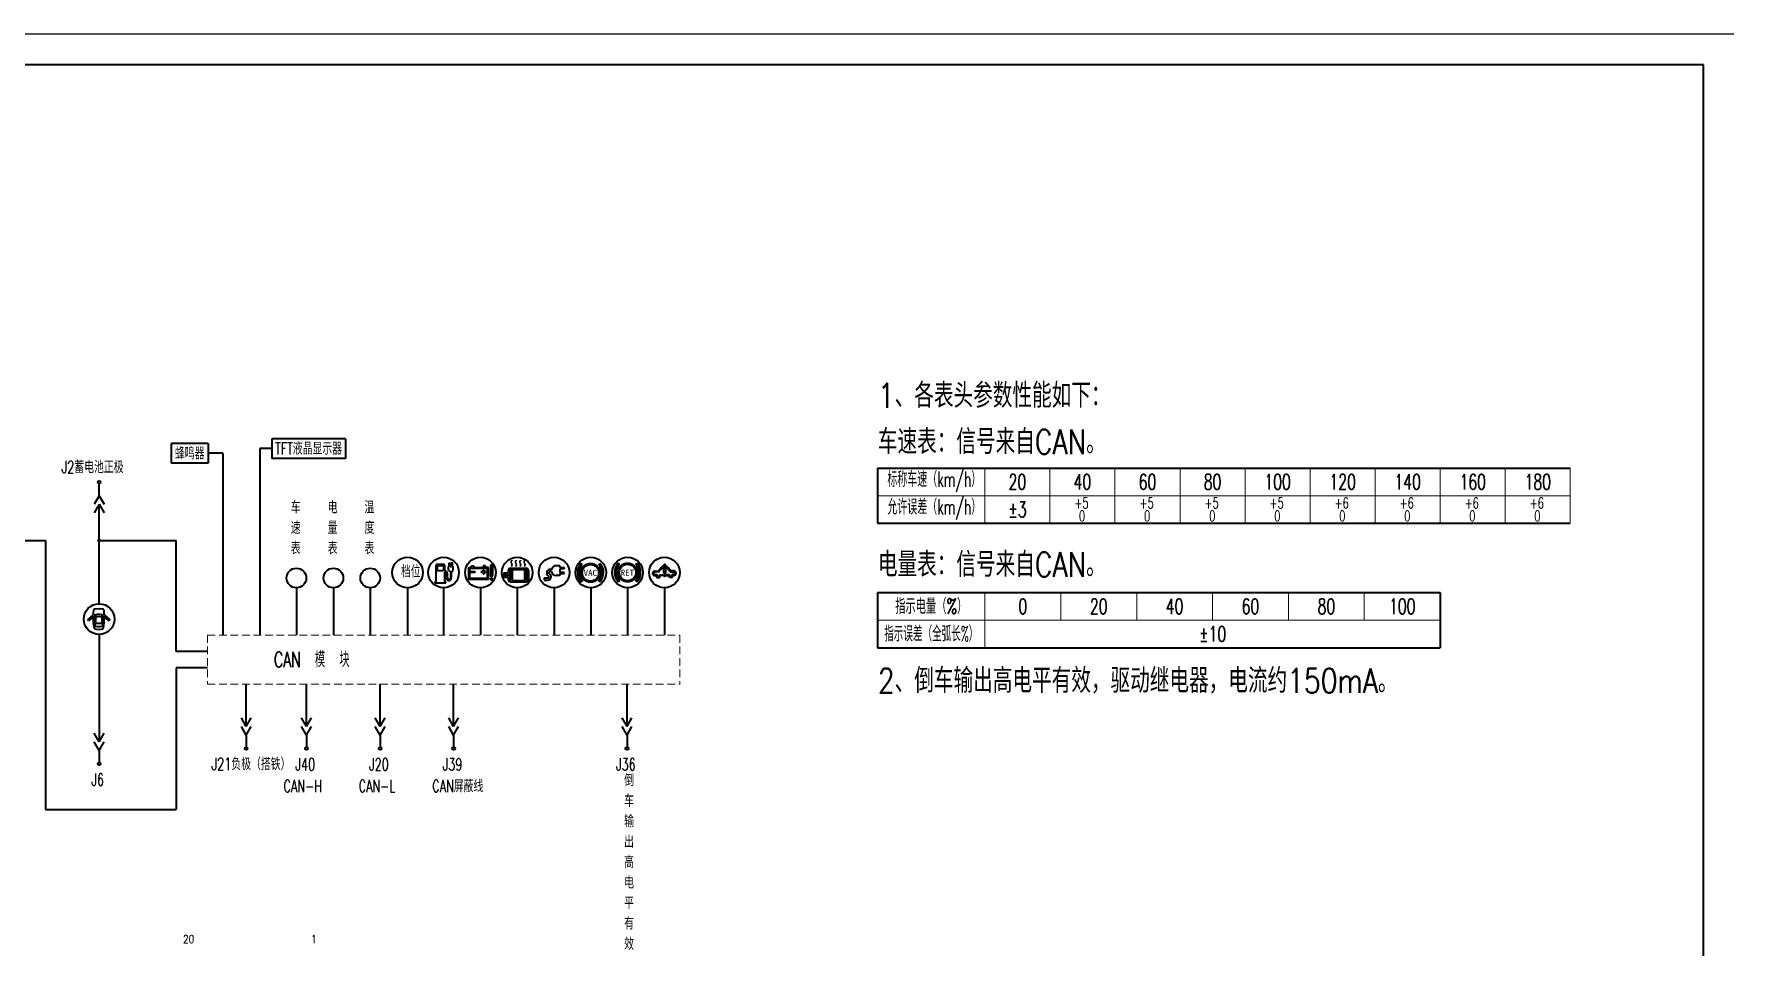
# Model space of a CAD drawing. Extents: x -871 to 2543, y 496 to 1402.
# Drawn here: x 257 to 811, y 792 to 1090 of the extents above; entities that cross this region are included whole.
import ezdxf

# ---------------------------------------------------------------- set-up
doc = ezdxf.new("R2010")
doc.units = 0
doc.linetypes.add('1', pattern=[4, 4])
doc.linetypes.add('DASHED', pattern=[0.75, 0.5, -0.25])
for name, color, linetype, lineweight in [('1轮廓实线层', 7, 'CONTINUOUS', 40), ('2细线层', 3, 'CONTINUOUS', 20), ('4虚线层', 6, 'DASHED', 20), ('6文字层', 3, 'CONTINUOUS', 20), ('7标注层', 4, 'CONTINUOUS', 20), ('排图层', 5, 'CONTINUOUS', 40)]:
    doc.layers.add(name, color=color, linetype=linetype, lineweight=lineweight)
doc.layers.add('1轮廓层', color=7, linetype='CONTINUOUS')
doc.layers.add('图框层', color=7, linetype='CONTINUOUS')
doc.styles.get("Standard").update_dxf_attribs({"font": 'romans.shx', "width": 0.67, "height": 3.5, "bigfont": 'hzfs.shx'})
doc.styles.add('STYLE9', font='romans.shx', dxfattribs={"width": 0.67, "height": 5, "bigfont": 'hzfs.shx'})
doc.styles.add('样式 2', font='DotumChe.ttf', dxfattribs={"height": 5})

msp = doc.modelspace()

# ---------------------------------------------------------------- hatches: boundary and pattern name
at = {"layer": '1轮廓实线层'}
h = msp.add_hatch(color=1, dxfattribs=at)
edge = h.paths.add_edge_path()
edge.add_line((435.5074, 916.7295), (435.1244, 917.1124))
edge.add_arc((438.2783, 914.1162), 4.3502, 136.468709, 224.719856)
edge.add_line((435.1873, 911.0553), (435.5701, 911.4381))
edge.add_arc((438.2783, 914.1162), 3.8088, 136.677521, 224.680037, ccw=False)
h = msp.add_hatch(color=1, dxfattribs=at)
edge = h.paths.add_edge_path()
edge.add_arc((438.1844, 914.0524), 3.065, 0, 360)
edge = h.paths.add_edge_path(flags=16)
edge.add_arc((438.1844, 914.0524), 2.7045, 0, 360)
h = msp.add_hatch(color=1, dxfattribs=at)
edge = h.paths.add_edge_path()
edge.add_line((440.8615, 916.7295), (441.2444, 917.1124))
edge.add_arc((438.0905, 914.1162), 4.3502, -44.687315, 43.531291, ccw=False)
edge.add_line((441.1833, 911.057), (440.8005, 911.4398))
edge.add_arc((438.0905, 914.1162), 3.8088, 315.35713, 403.322479)
h = msp.add_hatch(color=3, dxfattribs=at)
edge = h.paths.add_edge_path()
edge.add_line((447.6071, 916.8242), (447.2242, 917.2071))
edge.add_arc((450.378, 914.2109), 4.3502, 136.468709, 224.719856)
edge.add_line((447.287, 911.1499), (447.6698, 911.5328))
edge.add_arc((450.378, 914.2109), 3.8088, 136.677521, 224.680037, ccw=False)
h = msp.add_hatch(color=3, dxfattribs=at)
edge = h.paths.add_edge_path()
edge.add_arc((450.2842, 914.1471), 3.065, 0, 360)
edge = h.paths.add_edge_path(flags=16)
edge.add_arc((450.2842, 914.1471), 2.7045, 0, 360)
h = msp.add_hatch(color=3, dxfattribs=at)
edge = h.paths.add_edge_path()
edge.add_line((452.9612, 916.8242), (453.3442, 917.2071))
edge.add_arc((450.1903, 914.2109), 4.3502, -44.687315, 43.531291, ccw=False)
edge.add_line((453.2831, 911.1517), (452.9002, 911.5345))
edge.add_arc((450.1903, 914.2109), 3.8088, 315.35713, 403.322479)

# ---------------------------------------------------------------- linework, layer by layer
at = {"layer": '1轮廓实线层', "ltscale": 10}
for p, q in [((313.4549, 956.2301), (301.4549, 956.2301)), ((301.4549, 956.2301), (301.4549, 949.8301)), ((313.4549, 956.2301), (313.4549, 949.8301)), ((330.2842, 954.5831), (330.2842, 893.7673)), ((334.2435, 954.5831), (330.2842, 954.5831)), ((358.2435, 957.7831), (334.2435, 957.7831)), ((334.2435, 957.7831), (334.2435, 951.3831)), ((358.2435, 957.7831), (358.2435, 951.3831)), ((313.4549, 949.8301), (301.4549, 949.8301)), ((318.2842, 953.0301), (313.4549, 953.0301)), ((318.2842, 953.0301), (318.2842, 893.7673)), ((358.2435, 951.3831), (334.2435, 951.3831)), ((260.4032, 924.5576), (260.4032, 836.8233)), ((277.9132, 924.5576), (303.0924, 924.5576)), ((303.0924, 888.434), (303.0924, 924.5576)), ((342.2842, 909.1471), (342.2842, 893.7673)), ((354.33, 909.1471), (354.33, 893.7673)), ((366.33, 909.1471), (366.33, 893.7673)), ((378.5173, 909.1471), (378.5173, 893.7673)), ((390.2842, 909.1471), (390.2842, 893.7673)), ((402.2842, 909.1471), (402.2842, 893.7673)), ((414.2842, 909.1471), (414.2842, 893.7673)), ((426.2842, 909.1471), (426.2842, 893.7673)), ((438.2842, 909.1471), (438.2842, 893.7673)), ((450.2842, 909.1471), (450.2842, 893.7673)), ((462.2842, 909.1471), (462.2842, 893.7673)), ((715.3109, 907.6109), (715.3109, 889.6109)), ((303.0924, 883.1007), (303.0924, 836.8233)), ((325.9203, 863.9576), (325.9203, 877.7673)), ((345.5539, 863.9576), (345.5539, 877.7673)), ((369.5539, 863.9576), (369.5539, 877.7673)), ((393.5539, 863.9576), (393.5539, 877.7673)), ((260.4032, 836.8233), (303.0924, 836.8233))]:
    msp.add_line(p, q, dxfattribs=at)
at = {"layer": '1轮廓实线层', "ltscale": 14}
for p, q in [((531.8109, 948.2073), (757.7393, 948.2073)), ((531.8109, 948.2073), (531.8109, 930.2073)), ((531.8109, 930.2073), (757.7393, 930.2073)), ((531.8109, 907.6109), (715.3109, 907.6109)), ((531.8109, 907.6109), (531.8109, 889.6109)), ((531.8109, 889.6109), (715.3109, 889.6109))]:
    msp.add_line(p, q, dxfattribs=at)
at = {"layer": '1轮廓实线层', "ltscale": 7}
for p, q in [((277.9132, 939.2044), (277.9132, 943.1244)), ((277.9132, 939.2044), (276.2966, 936.4044)), ((277.9132, 939.2044), (279.5297, 936.4044)), ((277.9132, 936.4044), (276.2966, 933.6044)), ((277.9132, 903.9576), (277.9132, 936.4044)), ((277.9132, 936.4044), (279.5297, 933.6044)), ((183.4032, 924.5576), (260.4032, 924.5576)), ((277.9132, 893.9576), (277.9132, 858.9576)), ((313.2842, 888.434), (303.0924, 888.434)), ((313.2842, 883.1007), (303.0924, 883.1007)), ((325.9203, 863.9576), (324.3037, 866.7576)), ((325.9203, 863.9576), (327.5368, 866.7576)), ((345.5539, 863.9576), (343.9374, 866.7576)), ((345.5539, 863.9576), (347.1705, 866.7576)), ((369.5539, 863.9576), (367.9374, 866.7576)), ((369.5539, 863.9576), (371.1705, 866.7576)), ((393.5539, 863.9576), (391.9374, 866.7576)), ((393.5539, 863.9576), (395.1705, 866.7576)), ((277.9132, 858.9576), (276.2966, 861.7576)), ((277.9132, 858.9576), (279.5297, 861.7576)), ((325.9203, 861.1576), (324.3037, 863.9576)), ((325.9203, 861.1576), (327.5368, 863.9576)), ((325.9203, 861.1576), (325.9203, 857.2376)), ((345.5539, 861.1576), (343.9374, 863.9576)), ((345.5539, 861.1576), (347.1705, 863.9576)), ((345.5539, 861.1576), (345.5539, 857.2376)), ((369.5539, 861.1576), (367.9374, 863.9576)), ((369.5539, 861.1576), (371.1705, 863.9576)), ((369.5539, 861.1576), (369.5539, 857.2376)), ((393.5539, 861.1576), (391.9374, 863.9576)), ((393.5539, 861.1576), (395.1705, 863.9576)), ((393.5539, 861.1576), (393.5539, 857.2376)), ((277.9132, 856.1576), (276.2966, 858.9576)), ((277.9132, 856.1576), (279.5297, 858.9576)), ((277.9132, 856.1576), (277.9132, 852.2376))]:
    msp.add_line(p, q, dxfattribs=at)
at = {"layer": '1轮廓实线层', "color": 2}
for p, q in [((387.8015, 916.5816), (387.7786, 916.4614)), ((387.7786, 916.4614), (387.7786, 911.1507)), ((387.8702, 916.6828), (387.8015, 916.5816)), ((387.9714, 916.7515), (387.8702, 916.6828)), ((388.0916, 916.7745), (387.9714, 916.7515)), ((390.3406, 916.7742), (388.0916, 916.7745)), ((388.1418, 916.3684), (388.1407, 916.3574)), ((388.1407, 916.3574), (388.1407, 914.7082)), ((388.145, 916.3787), (388.1418, 916.3684)), ((388.1569, 916.3962), (388.145, 916.3787)), ((388.1744, 916.408), (388.1569, 916.3962)), ((388.1847, 916.4113), (388.1744, 916.408)), ((388.1957, 916.4124), (388.1847, 916.4113)), ((388.1957, 916.4124), (390.2365, 916.4124)), ((390.2476, 916.4113), (390.2365, 916.4124)), ((390.2579, 916.408), (390.2476, 916.4113)), ((390.2754, 916.3962), (390.2579, 916.408)), ((390.2872, 916.3786), (390.2754, 916.3962)), ((390.2904, 916.3684), (390.2872, 916.3786)), ((390.2916, 916.3574), (390.2904, 916.3684)), ((390.2916, 916.3574), (390.2916, 914.7082)), ((390.4608, 916.7515), (390.3406, 916.7742)), ((390.562, 916.6827), (390.4608, 916.7515)), ((390.6308, 916.5816), (390.562, 916.6827)), ((390.6537, 916.4614), (390.6308, 916.5816)), ((390.6537, 914.6532), (390.6537, 916.4614)), ((391.8613, 916.1019), (392.0923, 916.1019)), ((391.8613, 914.8431), (391.8613, 916.1019)), ((392.406, 916.1019), (392.8716, 916.1019)), ((393.1853, 916.1019), (393.4163, 916.1019)), ((393.4163, 914.8431), (393.4163, 916.1019)), ((387.4163, 911.1507), (387.4163, 910.7883)), ((387.7786, 911.1507), (387.4163, 911.1507)), ((387.4163, 910.7883), (391.0159, 910.7883)), ((388.1407, 914.7082), (388.1418, 914.6972)), ((388.1418, 914.6972), (388.145, 914.6869)), ((388.145, 914.6869), (388.1569, 914.6694)), ((388.1569, 914.6694), (388.1744, 914.6575)), ((388.1744, 914.6575), (388.1847, 914.6543)), ((388.1847, 914.6543), (388.1957, 914.6532)), ((390.2365, 914.6532), (388.1957, 914.6532)), ((390.2365, 914.6532), (390.2475, 914.6543)), ((390.2475, 914.6543), (390.2578, 914.6575)), ((390.2578, 914.6575), (390.2753, 914.6694)), ((390.2753, 914.6694), (390.2872, 914.6869)), ((390.2872, 914.6869), (390.2904, 914.6972)), ((390.2904, 914.6972), (390.2916, 914.7082)), ((390.9845, 914.5587), (390.6537, 914.6532)), ((390.6537, 911.1507), (390.6537, 914.2916)), ((390.6537, 914.2916), (390.8545, 914.232)), ((391.0159, 911.1507), (390.6537, 911.1507)), ((390.8545, 914.232), (391.0192, 914.1027)), ((391.2566, 914.3484), (390.9845, 914.5587)), ((391.0159, 910.7883), (391.0159, 911.1507)), ((391.0192, 914.1027), (391.1293, 913.9245)), ((391.1293, 913.9245), (391.166, 913.7182)), ((391.166, 913.7182), (391.166, 912.327)), ((391.4387, 914.0567), (391.2566, 914.3484)), ((391.4994, 913.7182), (391.4387, 914.0567)), ((391.4995, 912.3287), (391.4994, 913.7182))]:
    msp.add_line(p, q, dxfattribs=at)
at = {"layer": '1轮廓实线层', "color": 1, "ltscale": 7}
for p, q in [((398.3824, 915.7924), (398.3824, 912.0263)), ((398.3824, 915.7924), (399.3608, 915.7924)), ((404.5459, 915.4705), (398.7042, 915.4705)), ((398.7042, 915.4705), (398.7042, 912.3482)), ((399.3608, 915.7924), (399.3608, 916.286)), ((399.3608, 916.286), (400.0841, 916.286)), ((400.0841, 916.286), (400.0841, 915.7924)), ((400.0841, 915.7924), (403.178, 915.7924)), ((403.129, 914.4512), (403.129, 914.8636)), ((403.129, 914.8636), (403.4509, 914.8636)), ((403.178, 916.286), (403.178, 915.7924)), ((403.9013, 916.286), (403.178, 916.286)), ((403.4509, 914.8636), (403.4509, 914.4512)), ((403.9013, 915.7924), (403.9013, 916.286)), ((404.8678, 915.7924), (403.9013, 915.7924)), ((404.5459, 912.3482), (404.5459, 915.4705)), ((404.8678, 912.0263), (404.8678, 915.7924)), ((412.1436, 915.5546), (417.1557, 915.5546)), ((412.1436, 915.169), (412.24, 915.169)), ((412.24, 915.169), (412.24, 911.5064)), ((412.6255, 915.169), (416.6737, 915.169)), ((412.6255, 915.169), (412.6255, 911.5064)), ((416.6737, 915.169), (416.6737, 911.5064)), ((417.0593, 915.169), (417.1557, 915.169)), ((417.0593, 915.169), (417.0593, 911.5064)), ((398.3824, 912.0263), (404.8678, 912.0263)), ((398.7042, 912.3482), (404.5459, 912.3482)), ((399.1884, 914.1293), (399.1884, 914.4512)), ((399.1884, 914.4512), (400.5032, 914.4512)), ((400.5032, 914.1293), (399.1884, 914.1293)), ((400.5032, 914.4512), (400.5032, 914.1293)), ((402.6325, 914.1293), (402.6325, 914.4512)), ((403.129, 914.4512), (402.6325, 914.4512)), ((403.129, 914.1293), (402.6325, 914.1293)), ((403.129, 914.1293), (403.129, 913.7169)), ((403.129, 913.7169), (403.4509, 913.7169)), ((403.9474, 914.4512), (403.4509, 914.4512)), ((403.4509, 914.1293), (403.9474, 914.1293)), ((403.4509, 913.7169), (403.4509, 914.1293)), ((403.9474, 914.4512), (403.9474, 914.1293)), ((409.9268, 913.916), (409.9268, 912.7594)), ((410.0231, 914.0124), (411.3725, 914.0124)), ((410.0231, 912.663), (411.3725, 912.663)), ((410.3123, 913.6269), (410.3123, 913.0486)), ((410.3123, 913.6269), (411.3725, 913.6269)), ((410.3123, 913.0486), (411.3725, 913.0486)), ((411.3725, 914.7835), (411.3725, 914.0124)), ((411.3725, 913.6269), (411.3725, 913.0486)), ((411.3725, 912.663), (411.3725, 911.8919)), ((411.7581, 914.7835), (411.7581, 911.8919)), ((412.1436, 911.5064), (412.24, 911.5064)), ((412.1436, 911.1208), (417.1557, 911.1208)), ((412.6255, 911.5064), (416.6737, 911.5064)), ((417.0593, 911.5064), (417.1557, 911.5064)), ((417.5412, 914.7835), (417.5412, 911.8919)), ((417.9268, 914.7835), (417.9268, 911.8919)), ((450.0955, 863.9576), (448.4789, 866.7576)), ((450.0955, 863.9576), (451.7121, 866.7576)), ((450.0955, 861.1576), (448.4789, 863.9576)), ((450.0955, 861.1576), (451.7121, 863.9576)), ((450.0955, 861.1576), (450.0955, 857.2376))]:
    msp.add_line(p, q, dxfattribs=at)
at = {"layer": '1轮廓实线层', "color": 1, "ltscale": 10}
for p, q in [((405.5451, 916.3344), (405.5451, 913.1428)), ((406.2224, 916.3344), (406.2224, 913.1428)), ((450.0955, 863.9576), (450.0955, 877.7673))]:
    msp.add_line(p, q, dxfattribs=at)
at = {"layer": '1轮廓实线层', "color": 1}
for p, q in [((425.4725, 915.1407), (425.0017, 915.1407)), ((428.1508, 916.3816), (427.0281, 916.3816)), ((428.1508, 916.3816), (428.1508, 915.7316)), ((428.1508, 915.7316), (429.569, 915.7316)), ((428.1508, 915.377), (428.1508, 914.1952)), ((429.569, 915.377), (428.1508, 915.377)), ((429.569, 915.7316), (429.569, 915.377)), ((460.4724, 914.8594), (460.9483, 915.485)), ((461.203, 915.2913), (460.7271, 914.6656)), ((461.7858, 916.0903), (461.7858, 915.7474)), ((462.1058, 914.0764), (462.1058, 916.5217)), ((462.6587, 916.5217), (462.6587, 914.0764)), ((462.9787, 916.0775), (462.9787, 915.7312)), ((463.5876, 915.2028), (463.9209, 914.6896)), ((464.1893, 914.8639), (463.856, 915.3771)), ((423.069, 912.3634), (424.209, 912.3634)), ((423.069, 912.3634), (423.069, 911.6543)), ((423.069, 911.6543), (424.209, 911.6543)), ((425.4725, 914.4316), (425.0017, 914.4316)), ((428.1508, 913.1907), (427.0281, 913.1907)), ((429.569, 914.1952), (428.1508, 914.1952)), ((428.1508, 913.8407), (428.1508, 913.1907)), ((428.1508, 913.8407), (429.569, 913.8407)), ((429.569, 913.8407), (429.569, 914.1952)), ((459.1044, 914.6181), (460.2501, 914.7347)), ((460.2825, 914.4164), (459.1368, 914.2998)), ((459.4981, 913.1369), (459.1682, 913.1419)), ((459.173, 913.4618), (459.8587, 913.4514)), ((460.6563, 913.4472), (461.8658, 913.4472)), ((461.8658, 913.1272), (461.0133, 913.1272)), ((461.8658, 913.4472), (461.8658, 913.1272)), ((463.9691, 913.4472), (462.8987, 913.4472)), ((462.8987, 913.4472), (462.8987, 913.1272)), ((462.8987, 913.1272), (463.6505, 913.1272)), ((465.312, 914.7183), (464.4577, 914.7183)), ((464.4577, 914.3983), (465.312, 914.3983)), ((465.312, 913.5077), (464.7956, 913.5077)), ((465.151, 913.1877), (465.312, 913.1877)), ((274.2206, 898.6886), (275.9745, 900.2232)), ((274.4661, 898.408), (274.2206, 898.6886)), ((275.9587, 899.714), (274.4661, 898.408)), ((275.9587, 899.714), (276.0233, 897.8698)), ((276.0291, 901.0278), (275.9745, 900.2232)), ((276.12, 901.829), (276.0291, 901.0278)), ((276.251, 902.0945), (276.12, 901.829)), ((276.5155, 902.2274), (276.251, 902.0945)), ((276.2775, 898.8044), (276.3701, 900.0034)), ((276.3228, 897.6024), (276.2775, 898.8044)), ((276.7505, 899.2935), (276.3701, 900.0034)), ((276.7025, 898.4119), (276.4118, 897.5834)), ((276.5079, 900.3767), (277.3722, 900.5711)), ((276.5079, 900.3767), (276.9283, 899.6291)), ((277.8206, 902.3206), (276.5155, 902.2274)), ((276.7505, 899.2935), (276.7025, 898.4119)), ((277.8206, 899.7563), (276.9283, 899.6291)), ((277.3722, 900.5711), (278.269, 900.5711)), ((279.1257, 902.2274), (277.8206, 902.3206)), ((278.7129, 899.6291), (277.8206, 899.7563)), ((278.269, 900.5711), (279.1333, 900.3767)), ((278.7129, 899.6291), (279.1333, 900.3767)), ((279.2711, 900.0034), (278.8908, 899.2935)), ((278.9387, 898.4119), (278.8908, 899.2935)), ((279.2294, 897.5834), (278.9387, 898.4119)), ((279.3902, 902.0945), (279.1257, 902.2274)), ((279.2711, 900.0034), (279.3638, 898.8044)), ((279.3638, 898.8044), (279.3184, 897.6024)), ((279.5212, 901.829), (279.3902, 902.0945)), ((279.6121, 901.0278), (279.5212, 901.829)), ((279.6667, 900.2232), (279.6121, 901.0278)), ((279.6179, 897.8698), (279.6825, 899.714)), ((279.6667, 900.2232), (281.4206, 898.6886)), ((281.1751, 898.408), (279.6825, 899.714)), ((281.4206, 898.6886), (281.1751, 898.408)), ((276.0233, 897.8698), (276.2778, 896.042)), ((276.2778, 896.042), (276.3762, 895.8529)), ((276.3606, 897.5584), (276.3228, 897.6024)), ((276.4118, 897.5834), (276.3606, 897.5584)), ((276.3762, 895.8529), (276.5622, 895.7487)), ((276.6087, 897.386), (276.4223, 896.7516)), ((276.4343, 896.6442), (276.4223, 896.7516)), ((276.5193, 896.5774), (276.4343, 896.6442)), ((277.3798, 896.4211), (276.5193, 896.5774)), ((276.5622, 895.7487), (277.8206, 895.6089)), ((276.6087, 897.386), (276.6759, 897.4827)), ((276.6759, 897.4827), (276.7876, 897.5199)), ((278.8536, 897.5199), (276.7876, 897.5199)), ((278.2614, 896.4211), (277.3798, 896.4211)), ((277.8206, 895.6089), (279.0791, 895.7487)), ((279.1219, 896.5774), (278.2614, 896.4211)), ((278.8536, 897.5199), (278.9653, 897.4827)), ((278.9653, 897.4827), (279.0324, 897.386)), ((279.2189, 896.7516), (279.0324, 897.386)), ((279.0791, 895.7487), (279.265, 895.8529)), ((279.2069, 896.6442), (279.1219, 896.5774)), ((279.2189, 896.7516), (279.2069, 896.6442)), ((279.2806, 897.5584), (279.2294, 897.5834)), ((279.265, 895.8529), (279.3634, 896.042)), ((279.3184, 897.6024), (279.2806, 897.5584)), ((279.3634, 896.042), (279.6179, 897.8698))]:
    msp.add_line(p, q, dxfattribs=at)
at = {"layer": '1轮廓实线层', "color": 1, "linetype": '1'}
for p, q in [((435.5074, 916.7295), (435.1244, 917.1124)), ((435.5074, 916.7295), (435.1244, 917.1124)), ((440.8615, 916.7295), (441.2444, 917.1124)), ((440.8615, 916.7295), (441.2444, 917.1124)), ((435.5074, 911.3754), (435.1244, 910.9924)), ((435.5701, 911.4381), (435.1873, 911.0553)), ((440.8004, 911.44), (441.1833, 911.057)), ((440.8005, 911.4398), (441.1833, 911.057))]:
    msp.add_line(p, q, dxfattribs=at)
at = {"layer": '1轮廓实线层', "color": 3, "linetype": '1'}
for p, q in [((447.6071, 916.8242), (447.2242, 917.2071)), ((447.6071, 916.8242), (447.2242, 917.2071)), ((452.9612, 916.8242), (453.3442, 917.2071)), ((452.9612, 916.8242), (453.3442, 917.2071)), ((447.6071, 911.4701), (447.2242, 911.0871)), ((447.6698, 911.5328), (447.287, 911.1499)), ((452.9001, 911.5346), (453.2831, 911.1517)), ((452.9002, 911.5345), (453.2831, 911.1517))]:
    msp.add_line(p, q, dxfattribs=at)
at = {"layer": '1轮廓实线层', "color": 2, "ltscale": 10}
for p, q in [((392.4937, 914.4014), (392.4937, 912.3287)), ((392.7762, 914.3984), (392.7762, 912.327))]:
    msp.add_line(p, q, dxfattribs=at)
at = {"layer": '1轮廓实线层', "color": 2}
for points in [[(392.0923, 916.1019), (392.0923, 917.2092), (392.406, 917.2092), (392.406, 916.1019)], [(393.1853, 916.1019), (393.1853, 917.2092), (392.8716, 917.2092), (392.8716, 916.1019)]]:
    msp.add_lwpolyline(points, dxfattribs=at)
at = {"layer": '1轮廓实线层', "ltscale": 7}
for points in [[(340.3835, 910.4464, 0, 0, 0), (342.2842, 912.3471, 0.64, 0, 0), (344.1849, 914.2478, 0, 0, 0)], [(352.4293, 910.4464, 0, 0, 0), (354.33, 912.3471, 0.64, 0, 0), (356.2307, 914.2478, 0, 0, 0)], [(364.4293, 910.4464, 0, 0, 0), (366.33, 912.3471, 0.64, 0, 0), (368.2307, 914.2478, 0, 0, 0)]]:
    msp.add_lwpolyline(points, format="xyseb", dxfattribs=at)
for centre, radius in [((277.9132, 943.6044), 0.48), ((277.9132, 924.5576), 0.32), ((342.2842, 912.3471), 3.2), ((354.33, 912.3471), 3.2), ((366.33, 912.3471), 3.2), ((378.5173, 914.1471), 5), ((390.2842, 914.1471), 5), ((402.2842, 914.1471), 5), ((414.2842, 914.1471), 5), ((426.2842, 914.1471), 5), ((438.2842, 914.1471), 5), ((450.2842, 914.1471), 5), ((462.2842, 914.1471), 5), ((277.9132, 898.9576), 5), ((325.9203, 856.7576), 0.48), ((345.5539, 856.7576), 0.48), ((369.5539, 856.7576), 0.48), ((393.5539, 856.7576), 0.48), ((277.9132, 851.7576), 0.48)]:
    msp.add_circle(centre, radius, dxfattribs=at)
at = {"layer": '1轮廓实线层', "color": 1, "linetype": '1'}
for radius in [3.065, 3.065, 2.7045, 2.7045]:
    msp.add_circle((438.1844, 914.0524), radius, dxfattribs=at)
at = {"layer": '1轮廓实线层', "color": 3, "linetype": '1'}
for radius in [3.065, 3.065, 2.7045, 2.7045]:
    msp.add_circle((450.2842, 914.1471), radius, dxfattribs=at)
at = {"layer": '1轮廓实线层', "color": 1}
for centre, radius in [((405.8837, 911.9779), 0.3386), ((462.3823, 913.1254), 0.2764)]:
    msp.add_circle(centre, radius, dxfattribs=at)
at = {"layer": '1轮廓实线层', "color": 1, "ltscale": 7}
msp.add_circle((450.0955, 856.7576), 0.48, dxfattribs=at)
at = {"layer": '1轮廓实线层', "color": 2, "ltscale": 10}
for centre, radius, start, end in [((393.1245, 915.9782), 1.6983, 221.943213, 248.196946), ((392.1532, 915.9782), 1.6983, 291.523167, 318.056787), ((391.9711, 912.327), 0.8051, 180, 0), ((391.9966, 912.3287), 0.4971, 180.001016, 0)]:
    msp.add_arc(centre, radius, start, end, dxfattribs=at)
at = {"layer": '1轮廓实线层', "color": 1}
for centre, radius, start, end in [((405.8837, 916.3344), 0.3386, 0, 180), ((425.0017, 914.0352), 1.1054, 90, 238.141405), ((427.0281, 914.7861), 1.5955, 90, 167.160417), ((460.2177, 915.0531), 0.32, 275.811293, 322.744306), ((462.3642, 914.4081), 1.7789, 108.973129, 142.744306), ((462.3642, 914.4081), 1.4589, 113.355736, 142.744307), ((462.3823, 916.5217), 0.2764, 0, 180), ((462.3642, 914.4081), 1.7789, 33.004947, 69.790273), ((462.3642, 914.4081), 1.4589, 33.004947, 65.08764), ((464.4577, 915.0383), 0.32, 213.004946, 270), ((405.8837, 913.1428), 0.3386, 180, 0), ((424.209, 912.7597), 1.1054, 270, 58.141405), ((424.209, 912.7597), 0.3963, 270, 58.141406), ((425.0017, 914.0352), 0.3963, 90, 238.141406), ((427.0281, 914.7861), 1.5955, 192.839583, 270), ((459.1794, 913.8819), 0.7401, 95.811293, 269.131452), ((459.1794, 913.8819), 0.4201, 95.811293, 269.131452), ((460.2565, 913.2484), 0.7665, 188.370112, 350.898952), ((460.2565, 913.2484), 0.4465, 152.959619, 26.431983), ((460.2177, 915.0531), 0.64, 275.811293, 322.744306), ((462.3823, 914.0764), 0.2764, 180, 0), ((464.3945, 913.3115), 0.7665, 193.913848, 350.705927), ((464.4577, 915.0383), 0.64, 213.004946, 270), ((464.3945, 913.3115), 0.4465, 162.309435, 26.06727), ((465.312, 913.953), 0.7653, 270, 90), ((465.312, 913.953), 0.4453, 270, 90)]:
    msp.add_arc(centre, radius, start, end, dxfattribs=at)
at = {"layer": '1轮廓实线层', "color": 1, "ltscale": 7}
for centre, radius, start, end in [((412.1436, 914.7835), 0.7711, 90, 180), ((412.1436, 914.7835), 0.3855, 90, 180), ((417.1557, 914.7835), 0.7711, 0, 90), ((417.1557, 914.7835), 0.3855, 0, 90), ((410.0231, 913.916), 0.0964, 90, 180), ((410.0231, 912.7594), 0.0964, 180, 270), ((412.1436, 911.8919), 0.7711, 180, 270), ((412.1436, 911.8919), 0.3855, 180, 270), ((417.1557, 911.8919), 0.3855, 270, 0), ((417.1557, 911.8919), 0.7711, 270, 0)]:
    msp.add_arc(centre, radius, start, end, dxfattribs=at)
at = {"layer": '1轮廓实线层', "color": 1, "linetype": 'Continuous'}
for centre, radius, start, end in [((438.2783, 914.1162), 4.3502, 136.468709, 224.719856), ((438.2783, 914.1162), 4.3502, 136.677521, 224.687315), ((438.2783, 914.1162), 3.8088, 136.677521, 224.680037), ((438.2783, 914.1162), 3.8088, 136.677521, 224.687315), ((438.0905, 914.1162), 3.8088, 315.312685, 43.322479), ((438.0905, 914.1162), 3.8088, 315.35713, 43.322479), ((438.0905, 914.1162), 4.3502, 315.312685, 43.531291), ((438.0905, 914.1162), 4.3502, 315.312685, 43.322479)]:
    msp.add_arc(centre, radius, start, end, dxfattribs=at)
at = {"layer": '1轮廓实线层', "color": 3, "linetype": 'Continuous'}
for centre, radius, start, end in [((450.378, 914.2109), 4.3502, 136.468709, 224.719856), ((450.378, 914.2109), 4.3502, 136.677521, 224.687315), ((450.378, 914.2109), 3.8088, 136.677521, 224.680037), ((450.378, 914.2109), 3.8088, 136.677521, 224.687315), ((450.1903, 914.2109), 3.8088, 315.312685, 43.322479), ((450.1903, 914.2109), 3.8088, 315.35713, 43.322479), ((450.1903, 914.2109), 4.3502, 315.312685, 43.531291), ((450.1903, 914.2109), 4.3502, 315.312685, 43.322479)]:
    msp.add_arc(centre, radius, start, end, dxfattribs=at)
at = {"layer": '2细线层', "ltscale": 14}
for p, q in [((566.8109, 948.2073), (566.8109, 930.2073)), ((588.0251, 948.2073), (588.0251, 930.2073)), ((609.2393, 948.2073), (609.2393, 930.2073)), ((630.4535, 948.2073), (630.4535, 930.2073)), ((651.6677, 948.2073), (651.6677, 930.2073)), ((672.8819, 948.2073), (672.8819, 930.2073)), ((694.0961, 948.2073), (694.0961, 930.2073)), ((715.3109, 948.2073), (715.3109, 930.2073)), ((736.5251, 948.2073), (736.5251, 930.2073)), ((757.7393, 948.2073), (757.7393, 930.2073)), ((531.8109, 939.2073), (757.7393, 939.2073)), ((566.8109, 907.6109), (566.8109, 889.6109)), ((591.5609, 907.6109), (591.5609, 898.6109)), ((616.3109, 907.6109), (616.3109, 898.6109)), ((641.0609, 907.6109), (641.0609, 898.6109)), ((665.8109, 907.6109), (665.8109, 898.6109)), ((690.5609, 907.6109), (690.5609, 898.6109)), ((531.8109, 898.6109), (715.3109, 898.6109))]:
    msp.add_line(p, q, dxfattribs=at)
at = {"layer": '4虚线层', "ltscale": 5}
for p, q in [((313.2842, 893.7673), (467.2842, 893.7673)), ((313.2842, 893.7673), (313.2842, 877.7673)), ((467.2842, 893.7673), (467.2842, 877.7673)), ((313.2842, 877.7673), (467.2842, 877.7673))]:
    msp.add_line(p, q, dxfattribs=at)
at = {"layer": '7标注层', "color": 1, "ltscale": 10}
for p, q in [((412.402, 916.9097), (412.2113, 917.3005)), ((412.2855, 916.2076), (412.6452, 916.2076)), ((412.372, 918.0799), (412.6895, 918.0799)), ((412.6211, 917.1316), (412.4381, 917.5109)), ((413.8293, 916.9097), (413.6387, 917.3005)), ((413.7129, 916.2076), (414.0726, 916.2076)), ((413.7994, 918.0799), (414.1169, 918.0799)), ((414.0485, 917.1316), (413.8655, 917.5109)), ((415.2321, 916.9097), (415.0414, 917.3005)), ((415.1156, 916.2076), (415.4753, 916.2076)), ((415.2021, 918.0799), (415.5196, 918.0799)), ((415.4512, 917.1316), (415.2682, 917.5109)), ((416.6594, 916.9097), (416.4688, 917.3005)), ((416.543, 916.2076), (416.9027, 916.2076)), ((416.6295, 918.0799), (416.947, 918.0799)), ((416.8786, 917.1316), (416.6956, 917.5109))]:
    msp.add_line(p, q, dxfattribs=at)
for centre, radius, start, end in [((412.7968, 917.5861), 0.6514, 130.698109, 206.00167), ((411.8176, 916.6459), 0.6411, 316.868211, 24.295532), ((412.871, 917.6597), 0.4577, 113.360252, 198.965599), ((411.6188, 916.6431), 1.115, 337.008364, 25.983026), ((414.2241, 917.5861), 0.6514, 130.698109, 206.00167), ((413.245, 916.6459), 0.6411, 316.868211, 24.295532), ((414.2984, 917.6597), 0.4577, 113.360252, 198.965599), ((413.0461, 916.6431), 1.115, 337.008364, 25.983026), ((415.6269, 917.5861), 0.6514, 130.698109, 206.00167), ((414.6477, 916.6459), 0.6411, 316.868211, 24.295532), ((415.7011, 917.6597), 0.4577, 113.360252, 198.965599), ((414.4489, 916.6431), 1.115, 337.008364, 25.983026), ((417.0542, 917.5861), 0.6514, 130.698109, 206.00167), ((416.0751, 916.6459), 0.6411, 316.868211, 24.295532), ((417.1285, 917.6597), 0.4577, 113.360252, 198.965599), ((415.8762, 916.6431), 1.115, 337.008364, 25.983026)]:
    msp.add_arc(centre, radius, start, end, dxfattribs=at)
at = {"layer": '图框层', "color": 3, "ltscale": 14}
msp.add_line((811.1275, 1089.757), (-29.8725, 1089.757), dxfattribs=at)
at = {"layer": '排图层', "color": 7, "ltscale": 14}
msp.add_line((801.1275, 1079.757), (-4.8725, 1079.757), dxfattribs=at)
at = {"layer": '排图层', "color": 7}
msp.add_line((801.1275, 505.757), (801.1275, 1079.757), dxfattribs=at)

# ---------------------------------------------------------------- texts
at = {"layer": '1轮廓实线层', "color": 3, "width": 0.8}
for s, p in [('1、各表头参数性能如下：', (531.9029, 967.883)), ('车速表：信号来自CAN。', (531.9029, 952.7852)), ('电量表：信号来自CAN。', (531.9029, 912.7499)), ('2、倒车输出高电平有效，驱动继电器，电流约150mA。', (531.9029, 874.8944))]:
    msp.add_text(s, height=8, dxfattribs=at).set_placement(p)
at = {"layer": '1轮廓实线层', "color": 2, "width": 0.8}
msp.add_text('档位', height=4, dxfattribs=at).set_placement((376.359, 912.4586))
at = {"layer": '1轮廓层', "color": 1, "style": '样式 2', "width": 1.125}
msp.add_text('VAC', height=2, dxfattribs=at).set_placement((435.9373, 913.0297))
at = {"layer": '1轮廓层', "color": 3, "style": '样式 2', "width": 1.125}
msp.add_text('RET', height=2, dxfattribs=at).set_placement((448.037, 913.1244))
at = {"layer": '2细线层', "lineweight": 25, "width": 0.8}
for s, height, p in [('20', 2.61426, (305.3178, 793.2861)), ('1', 2.6143, (347.0328, 793.2861))]:
    msp.add_text(s, height=height, dxfattribs=at).set_placement(p)
at = {"layer": '2细线层', "ltscale": 10, "insert": (549.3109, 903.1109), "char_height": 5, "width": 35, "attachment_point": 5, "style": 'STYLE9'}
msp.add_mtext('\\P指示电量（%）{\\W0.5;\\P} ', dxfattribs=at)
at = {"layer": '6文字层', "ltscale": 7, "style": 'STYLE9', "width": 0.67}
for s, p in [('J2蓄电池正极', (265.6906, 946.5348)), ('J21负极（搭铁）', (314.5982, 849.7073)), ('J6', (275.3719, 844.5627)), ('J40', (341.9403, 849.5627)), ('J20', (365.9555, 849.5627)), ('J39', (389.9555, 849.5627))]:
    msp.add_text(s, height=4, dxfattribs=at).set_placement(p)
at = {"layer": '6文字层', "style": 'STYLE9', "width": 0.67}
for s, p in [('+5', (596.0081, 935.0739)), ('+5', (617.2223, 935.0739)), ('+5', (638.4365, 935.0739)), ('+5', (659.6507, 935.0739)), ('+6', (680.8649, 935.0739)), ('+6', (702.0791, 935.0739)), ('+6', (723.2939, 935.0739)), ('+6', (744.5081, 935.0739)), ('0', (597.5156, 930.8406)), ('0', (618.7298, 930.8406)), ('0', (639.944, 930.8406)), ('0', (661.1582, 930.8406)), ('0', (682.3724, 930.8406)), ('0', (703.5866, 930.8406)), ('0', (724.8014, 930.8406)), ('0', (746.0156, 930.8406))]:
    msp.add_text(s, height=3.5, dxfattribs=at).set_placement(p)
at = {"layer": '6文字层', "color": 1, "ltscale": 7, "style": 'STYLE9', "width": 0.67}
msp.add_text('J36', height=4, dxfattribs=at).set_placement((446.497, 849.5627))
at = {"layer": '6文字层', "ltscale": 10, "style": 'STYLE9'}
for s, insert, char_height, width, attachment_point in [('蜂鸣器', (307.4549, 953.0301), 4, 24, 5), ('TFT液晶显示器', (346.2435, 954.5831), 4, 24, 5), ('{\\W0.59;标称车速（km/h）}', (550.3109, 943.7073), 5, 35, 5), ('20', (577.418, 943.7073), 5, 21.2142, 5), ('40', (598.6322, 943.7073), 5, 21.2142, 5), ('60', (619.8464, 943.7073), 5, 21.2142, 5), ('80', (641.0606, 943.7073), 5, 21.2142, 5), ('100', (662.2748, 943.7073), 5, 21.2142, 5), ('120', (683.489, 943.7073), 5, 21.2142, 5), ('140', (704.7038, 943.7073), 5, 21.2142, 5), ('160', (725.918, 943.7073), 5, 21.2142, 5), ('180', (747.1328, 943.7073), 5, 21.2142, 5), ('车\\P速\\P表', (340.4238, 937.4094), 4, 6.617731, 1), ('电\\P量\\P表', (352.4696, 937.4094), 4, 6.617731, 1), ('温\\P度\\P表', (364.4696, 937.4094), 4, 6.617731, 1), ('{\\W0.59;允许误差（km/h）}', (550.3109, 934.7073), 5, 35, 5), ('±3', (577.418, 934.7073), 5, 21.2142, 5), ('0', (579.1859, 903.1109), 5, 24.75, 5), ('20', (603.9359, 903.1109), 5, 24.75, 5), ('40', (628.6859, 903.1109), 5, 24.75, 5), ('60', (653.4359, 903.1109), 5, 24.75, 5), ('80', (678.1859, 903.1109), 5, 24.75, 5), ('100', (702.9359, 903.1109), 5, 24.75, 5), ('{\\W0.5;指示误差（全弧长%）}', (549.3109, 894.1109), 5, 35, 5), ('±10', (641.0609, 894.1109), 5, 148.5, 5), ('CAN  模  块', (347.2842, 885.7673), 5, 48, 5), ('CAN-H', (338.0726, 846.516), 4, 6.617731, 1), ('CAN-L', (362.573, 846.516), 4, 6.617731, 1), ('CAN屏蔽线', (386.573, 846.516), 4, 20, 1)]:
    msp.add_mtext(s, dxfattribs=dict(at, insert=insert, char_height=char_height, width=width, attachment_point=attachment_point))
at = {"layer": '6文字层', "color": 1, "ltscale": 10, "insert": (449.1505, 848.3961), "char_height": 4, "width": 5.839466, "attachment_point": 1, "style": 'STYLE9'}
msp.add_mtext('倒车输出高电平有效', dxfattribs=at)

doc.saveas('drawing.dxf')
